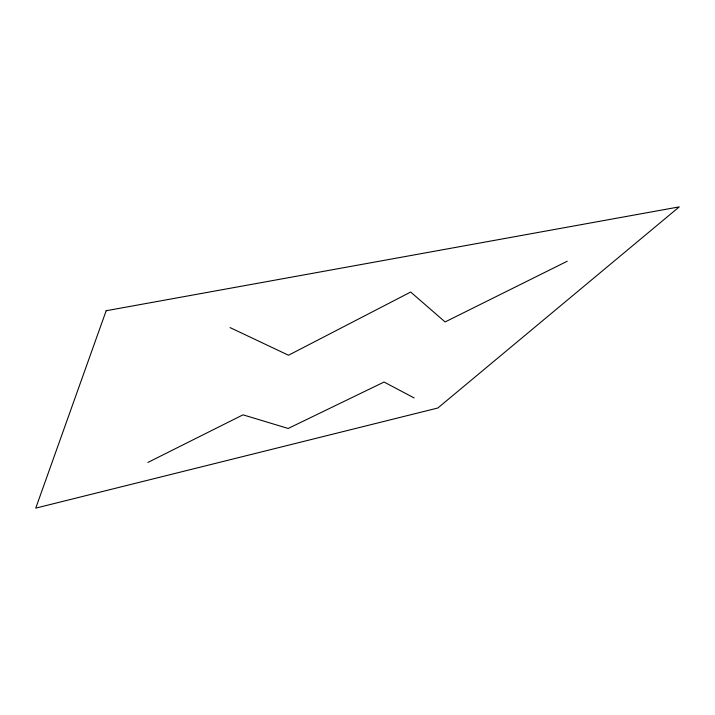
<?xml version="1.0" encoding="UTF-8"?>
<svg xmlns="http://www.w3.org/2000/svg" width="715" height="715" viewBox="0 0 715 715"><rect width="100%" height="100%" fill="white"/><g stroke="black" fill="none" stroke-linecap="round" stroke-linejoin="round"><path stroke-width="1.07" d="M147.907 462.435L243.002 414.834L288.181 428.464L384.062 382.042L414.164 397.951M567.245 261.234L445.105 321.947L410.678 292.042L288.502 355.239L230.033 327.586M106.16 310.739L35.75 508.124L437.857 407.997L679.25 206.876L106.16 310.739"/></g></svg>
